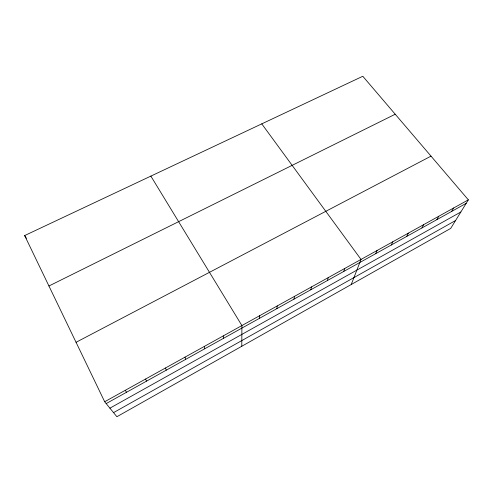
<?xml version="1.0" encoding="UTF-8"?>
<svg xmlns="http://www.w3.org/2000/svg" width="493" height="493" viewBox="0 0 493 493"><rect width="100%" height="100%" fill="white"/><g stroke="black" fill="none" stroke-linecap="round" stroke-linejoin="round"><path stroke-width="0.74" d="M241.786 346.265L241.903 325.559L150.864 176.112M259.515 318.299L259.712 315.668M276.875 308.643L277.251 305.931M293.964 299.134L294.518 296.348M310.8 289.767L311.521 286.908M327.389 280.542L328.27 277.608M343.726 271.452L344.767 268.451M351.244 284.51L361.018 259.429L261.771 123.86M375.684 253.673L377.034 250.543M391.319 244.978L392.81 241.786M406.725 236.412L408.358 233.152M421.916 227.963L423.678 224.648M436.884 219.631L438.782 216.261M451.643 211.423L453.671 207.997M468.35 199.844L450.713 228.395L116.878 416.733L104.676 401.74L24.65 235.568L362.799 76.267L468.35 199.844L104.676 401.74M113.538 412.635L455.581 220.513M109.908 408.173L460.844 211.996M106.18 403.588L466.199 203.326M76.051 342.302L431.018 156.139M48.936 285.995L395.22 114.228M24.65 235.568L26.419 238.298M125.277 390.302L126.547 392.262M145.534 379.055L146.569 381.12M165.451 368L166.264 370.169M185.041 357.123L185.633 359.391M204.305 346.431L204.694 348.791M223.261 335.906L223.44 338.364"/></g></svg>
